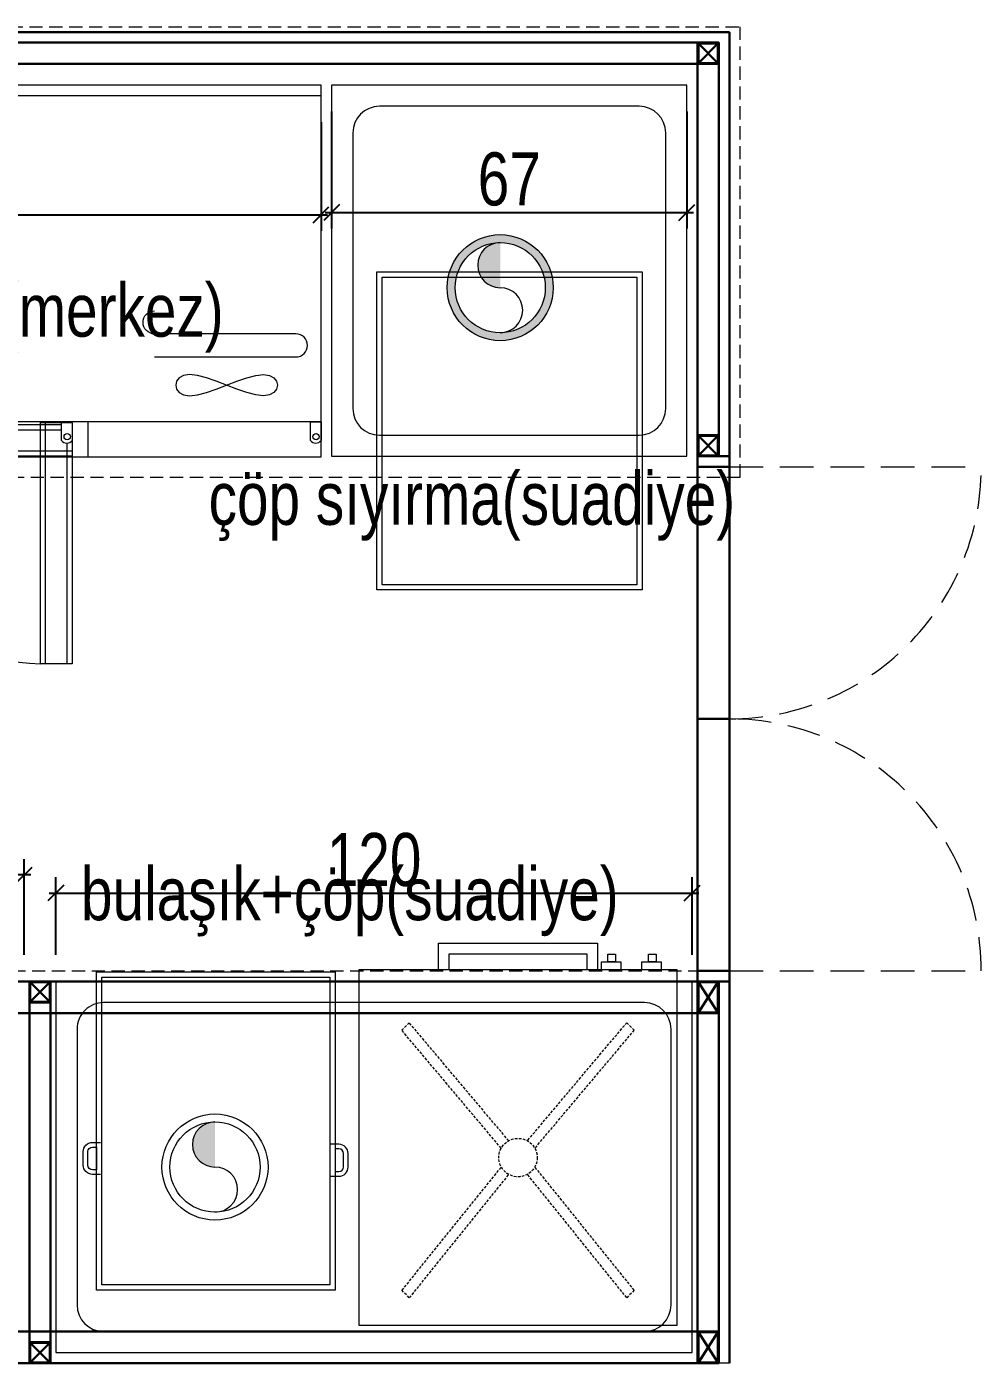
# Model space of a CAD drawing. Header units: millimetres. Extents: x -8661 to -6074, y -6678 to -5257.
# Drawn here: x -7376.5 to -7196.5, y -6344.9 to -6092.9 of the extents above; entities that cross this region are included whole.
import ezdxf

# ---------------------------------------------------------------- set-up
doc = ezdxf.new("R2010")
doc.units = ezdxf.units.MM
for name, pattern in [('__HIDDEN__', [0.375, 0.25, -0.125]), ('DASHED', [0.75, 0.5, -0.25]), ('HIDDEN', [9.524999999999999, 6.35, -3.175])]:
    doc.linetypes.add(name, pattern=pattern)
for name, color, linetype, lineweight in [('ahşap kesit', 30, 'Continuous', 30), ('KP', 167, 'Continuous', 30), ('mermer', 140, '__HIDDEN__', 20), ('mutfakyazı', 7, 'Continuous', 20), ('mutfakölçü', 251, 'Continuous', 20), ('tarama', 253, 'Continuous', 9), ('tezgahekipman', 146, 'Continuous', 20)]:
    doc.layers.add(name, color=color, linetype=linetype, lineweight=lineweight)
doc.styles.add('ATU', font='GOTHIC.TTF', dxfattribs={"width": 0.8})
doc.styles.add('UBN', font='GOTHIC.TTF', dxfattribs={"width": 0.8})
doc.dimstyles.new('U_DIM_1_50', dxfattribs={"dimtxt": 10, "dimasz": 3, "dimexe": 3, "dimexo": 5, "dimgap": 1, "dimtad": 1, "dimdec": 0, "dimrnd": 0.5, "dimzin": 11, "dimtxsty": 'ATU', "dimblk": 'OBLIQUE', "dimcen": 1.5, "dimdle": 1.25, "dimclrd": 251, "dimclre": 251, "dimclrt": 1, "dimadec": 0, "dimazin": 0, "dimtfac": 1.25, "dimtdec": 0, "dimtix": 1, "dimtofl": 0, "dimtmove": 1, "dimatfit": 3, "dimldrblk": 'OBLIQUE', "dimfxl": 5, "dimtolj": 1, "dimtzin": 0, "dimarcsym": 0})

# ---------------------------------------------------------------- blocks, each defined once
blk = doc.blocks.new('UI')
h = blk.add_hatch(color=256)
edge = h.paths.add_edge_path(flags=17)
edge.add_arc((-18620.89159659225, -3314.752312749586), 8.5, 0, 360)
edge = h.paths.add_edge_path()
edge.add_arc((-18620.89159659225, -3314.752312749586), 10, 0, 360)
edge = h.paths.add_edge_path(flags=16)
edge.add_arc((-18620.89159659225, -3310.502312749586), 4.25, 90, 270)
at = {"elevation": 1.29697587789e-05}
blk.add_lwpolyline([(-18530.89159659226, -3279.752312749586), (-18650.89159659225, -3279.752312749586), (-18650.89159659225, -3349.752312749586), (-18530.89159659226, -3349.752312749586)], close=True, dxfattribs=at)
blk.add_lwpolyline([(-18539.89159659225, -3283.752312749586), (-18641.89159659225, -3283.752312749586, 0.4142135623730951), (-18646.89159659226, -3288.752312749586), (-18646.89159659226, -3340.752312749586, 0.4142135623730951), (-18641.89159659225, -3345.752312749586), (-18539.89159659225, -3345.752312749586, 0.4142135623730951), (-18534.89159659226, -3340.752312749586), (-18534.89159659226, -3288.752312749586, 0.4142135623730951)], format="xyb", close=True, dxfattribs=at)
for radius in [10, 8.5]:
    blk.add_circle((-18620.89159659225, -3314.752312749586, 1.29697587789e-05), radius)
for centre, start, end in [((-18620.89159659225, -3310.502312749586, 1.29697587789e-05), 90, 270), ((-18620.89159659225, -3319.002312749586, 1.29697587789e-05), 270, 90)]:
    blk.add_arc(centre, 4.25, start, end)
blk = doc.blocks.new('çöpkovası')
at = {"extrusion": (1.733410113292138e-08, 6.735343864008345e-11, 1)}
for points in [[(45.00000000000001, 7.395570986446986e-32), (45.00000000000001, -60.00000000000001), (-7.00506790223036e-17, -60.00000000000001), (0, 0)], [(44.00000000000001, -1), (44.00000000000001, -59.00000000000001), (1, -59.00000000000001), (1, -1)]]:
    blk.add_lwpolyline(points, close=True, dxfattribs=at)
for points in [[(0.7936235826000486, -38.16469670253628), (-0.725761994472123, -38.16469670253628, -0.4142135623730951), (-2.475761994472124, -36.41469670253628), (-2.475761994472124, -33.88551915754761, -0.4142135623730951), (-0.725761994472123, -32.13551915754761), (0.7936235826000486, -32.13551915754761)], [(44.20637641739997, -38.52482814416636), (45.72576199447214, -38.52482814416636, 0.4142135623730951), (47.47576199447214, -36.77482814416636), (47.47576199447214, -34.24565059917769, 0.4142135623730951), (45.72576199447214, -32.49565059917769), (44.20637641739997, -32.49565059917769)]]:
    blk.add_lwpolyline(points, format="xyb", dxfattribs=at)
for points in [[(-4.353614290907517e-17, -37.28969670253628), (-0.725761994472123, -37.28969670253628, -0.4142135623730993), (-1.600761994472123, -36.41469670253628), (-1.600761994472123, -33.88551915754761, -0.4142135623731038), (-0.725761994472123, -33.01051915754761), (-3.854015469778488e-17, -33.01051915754761)], [(45.00000000000001, -37.64982814416636), (45.72576199447214, -37.64982814416636, 0.4142135623730993), (46.60076199447214, -36.77482814416636), (46.60076199447214, -34.24565059917769, 0.4142135623731038), (45.72576199447214, -33.37065059917769), (45.00000000000001, -33.37065059917769)]]:
    blk.add_lwpolyline(points, format="xyb", close=True, dxfattribs=at)
blk = doc.blocks.new('bulaşıkmak')
at = {"extrusion": (1.733410113292138e-08, 6.735343864008343e-11, 1)}
blk.add_line((53.35500000000089, -1.385558334732195e-12, -9.248609629470117e-07), (49.35971149635176, -1.385558334732195e-12, -8.556062279695587e-07), dxfattribs=at)
for points in [[(15.00000000000001, 5.000000000000001), (45.00000000000001, 5.000000000000456), (45.00000000000001, 4.547473508864642e-13), (15.00000000000001, 2.77333911991762e-32)], [(17, 3.000000000000001), (43.00000000000001, 3.000000000000456), (43.00000000000001, 4.547473508864642e-13), (17, -3.328006943901144e-31)], [(48.39260455732255, 1.457999999999151), (46.93460455732201, 1.457999999999151), (46.93460455732201, 2.915999999997872), (48.39260455732255, 2.915999999997872)], [(56.03289306097212, 1.457999999999151), (54.57489306097158, 1.457999999999151), (54.57489306097158, 2.915999999997872), (56.03289306097212, 2.915999999997872)], [(60.00000000000093, -66.99999999999956), (60.00000000000002, 4.547473508864642e-13), (0, 0), (9.09416478514687e-13, -67.00000000000001)], [(49.35971149635042, 4.31654711974261e-13), (45.71471149634998, 4.31654711974261e-13), (45.71471149634998, 1.457999999999151), (49.35971149635042, 1.457999999999151)], [(56.99999999999999, 4.31654711974261e-13), (53.35499999999956, 4.31654711974261e-13), (53.35499999999956, 1.457999999999151), (56.99999999999999, 1.457999999999151)]]:
    blk.add_lwpolyline(points, close=True, dxfattribs=at)
at = {"linetype": 'DASHED', "extrusion": (1.733410113292138e-08, 6.735343864008343e-11, 1)}
for points in [[(9.4939033455903, -9.995630060684563), (8.079689783216965, -11.4098436230579)], [(28.24165729253173, -32.24338400762645), (9.4939033455903, -9.995630060684563)], [(31.85774042305685, -32.14398629203789), (50.50609665440972, -9.995630060684109)], [(50.50609665440972, -9.995630060684109), (51.92031021678305, -11.40984362305744)], [(26.82744373015931, -33.65759756999979), (8.079689783216965, -11.4098436230579)], [(33.27195398543018, -33.55819985441122), (51.92031021678305, -11.40984362305744)], [(26.72804601457165, -37.27368070052399), (8.07968978321742, -60.42203693187732)], [(51.92031021678351, -60.42203693187686), (33.17255626984252, -37.17428298493724)], [(28.14225957694408, -38.68789426289732), (9.493903345590756, -61.83625049425065)], [(50.50609665441017, -61.83625049425019), (31.75834270746919, -38.58849654730876)], [(9.493903345590756, -61.83625049425065), (8.07968978321742, -60.42203693187732)], [(51.92031021678351, -60.42203693187686), (50.50609665441017, -61.83625049425019)]]:
    blk.add_lwpolyline(points, dxfattribs=at)
blk.add_circle((30.00000000000047, -35.41594027746761), 3.627241701654384, dxfattribs=at)
blk = doc.blocks.new('çöpsıyırma')
at = {"extrusion": (1.733410113292138e-08, 6.735343864008345e-11, 1)}
h = blk.add_hatch(color=256, dxfattribs=at)
edge = h.paths.add_edge_path(flags=17)
edge.add_arc((31.78631205821878, -38.19972465277535), 8.5, 0, 360)
edge = h.paths.add_edge_path()
edge.add_arc((31.78631205821878, -38.19972465277535), 10, 0, 360)
edge = h.paths.add_edge_path(flags=16)
edge.add_arc((31.78631205821878, -33.94972465277535), 4.25, 90, 270)
at = {"extrusion": (1.733410113292138e-08, 6.735343864008343e-11, 1)}
blk.add_lwpolyline([(67.00000000000729, 3.944304526105059e-31), (0, 0), (3.637897081299522e-12, -70.00000000000001), (67.00000000001093, -70.00000000000001)], close=True, dxfattribs=at)
blk.add_lwpolyline([(58.00000000000001, -4.000000000000001), (9.00000000000728, -4.000000000000001, 0.4142135623730951), (4.000000000007277, -9.000000000000002), (4.000000000007277, -61.00000000000001, 0.4142135623730951), (9.000000000007278, -66.00000000000001), (58.00000000000001, -66.00000000000001, 0.4142135623730951), (63.0000000000073, -61.00000000000001), (63.0000000000073, -9.000000000000002, 0.4142135623730951)], format="xyb", close=True, dxfattribs=at)
at = {"extrusion": (1.733410113292138e-08, 6.735343864008343e-11, 1), "elevation": -1.313389132109995e-05}
for points in [[(58.54806539126073, -35.19975702807506), (58.54806539126073, -95.19975702807325), (8.54806539126071, -95.19975702807325), (8.54806539126071, -35.19975702807506)], [(57.54806539126072, -36.19975702807415), (57.54806539126072, -94.19975702807416), (9.54806539126071, -94.19975702807416), (9.54806539126071, -36.19975702807415)]]:
    blk.add_lwpolyline(points, close=True, dxfattribs=at)
at = {"extrusion": (1.733410113292138e-08, 6.735343864008343e-11, 1)}
for radius in [10, 8.5]:
    blk.add_circle((31.78631205821877, -38.19972465277534), radius, dxfattribs=at)
for centre, start, end in [((31.78631205821877, -33.94972465277534), 90, 270), ((31.78631205821877, -42.44972465277534), 270, 90)]:
    blk.add_arc(centre, 4.25, start, end, dxfattribs=at)
blk = doc.blocks.new('fagor buzdolabı')
for p, q in [((142.9999999999982, -2.000000000001819), (0, -2.000000000001819)), ((143, -63.5, 4.276943353648125e-09), (0, -63.5, 4.276943353648125e-09))]:
    blk.add_line(p, q)
at = {"extrusion": (-1.733410113292138e-08, 6.735343864008343e-11, 1)}
blk.add_line((99.06931354464541, -70.00000000000091, 1.669989937433683e-06), (99.06931354464541, -63.5, 1.669552140082521e-06), dxfattribs=at)
blk.add_lwpolyline([(143, 0), (0, 0), (0, -70.09317967445986), (143, -70.09317967445986)], close=True)
for points, elevation in [([(138.2747158228049, -46.91633626065869), (111.6029174034611, -46.91633626065869, -1), (111.6029174034611, -42.57053226920107)], -2.478776462007654e-06), ([(111.6029174034611, -51.26214025211722), (138.2747158228049, -51.26214025211722, 1), (138.2747158228049, -46.91633626065869)], -2.478776462007691e-06)]:
    blk.add_lwpolyline(points, format="xyb", dxfattribs=dict(at, elevation=elevation))
blk.add_lwpolyline([(132.1660657280663, -58.5718658032638), (130.7090708088472, -58.39983606994612), (129.0069739406008, -57.94630313665495), (127.1414757730017, -57.30510140338176), (125.1942769557263, -56.5700652701171), (123.2470781384527, -55.83502913685244), (121.3815799708536, -55.19382740357925), (119.6794831026073, -54.74029447028899), (118.2224881833863, -54.5682647369713), (117.0786790879247, -54.74029447028899), (116.2616725911666, -55.19382740357925), (115.7714686931122, -55.83502913685244), (115.6080673937595, -56.5700652701171), (115.7714686931122, -57.30510140338176), (116.2616725911666, -57.94630313665495), (117.0786790879247, -58.39983606994612), (118.2224881833863, -58.5718658032638), (119.6794831026073, -58.39983606994612), (121.3815799708536, -57.94630313665495), (123.2470781384527, -57.30510140338176), (125.1942769557263, -56.5700652701171), (127.1414757730017, -55.83502913685244), (129.0069739406008, -55.19382740357925), (130.7090708088472, -54.74029447028899), (132.1660657280663, -54.5682647369713), (133.3098748235298, -54.74029447028899), (134.1268813202878, -55.19382740357925), (134.6170852183423, -55.83502913685244), (134.780486517695, -56.5700652701171), (134.6170852183423, -57.30510140338176), (134.1268813202878, -57.94630313665495), (133.3098748235298, -58.39983606994612)], close=True, dxfattribs=at)
for points, elevation in [([(4.999999999996363, -66.99999999999729), (4.999999999996363, -63.49999999999729), (2.999999999996362, -63.49999999999729), (2.999999999996362, -66.99999999999729)], -5.2002303423021e-08), ([(8.999999999996325, -63.59317967446079), (2.999999999996322, -63.59317967446079), (2.999999999996322, -109.0931796744608), (8.999999999996325, -109.0931796744608), (8.999999999996325, -63.59317967446079)], -2.340103652944374e-06), ([(2.999999999996362, -63.99999999999729), (2.999999999996362, -69.99999999999729), (49.19999999999528, -69.99999999999729), (49.19999999999528, -63.99999999999729), (4.999999999996363, -63.99999999999729)], -5.20023034230408e-08), ([(2.999999999996362, -64.99999999999729), (2.999999999996362, -68.99999999999729), (49.19999999999528, -68.99999999999729), (49.19999999999528, -64.99999999999729), (4.999999999996363, -64.99999999999729)], -5.200230342304503e-08), ([(3.999999999996323, -67.59317967446079), (3.999999999996323, -109.0931796744608), (7.999999999996324, -109.0931796744608), (7.999999999996324, -63.59317967446079)], -2.340103652944385e-06), ([(140.9999999999964, -67.00000000000183), (140.9999999999964, -63.50000000000183), (142.9999999999964, -63.50000000000183), (142.9999999999964, -67.00000000000183)], -2.478776462007674e-06)]:
    blk.add_lwpolyline(points, dxfattribs=dict(at, elevation=elevation))
at = {"extrusion": (-1.733410113292138e-08, 6.735343864008345e-11, 1)}
for points, elevation in [([(96.06931354464362, -63.99999999999638), (96.06931354464362, -69.99999999999638), (49.86931354464288, -69.99999999999638), (49.86931354464288, -63.99999999999638), (94.06931354464362, -63.99999999999638)], -5.200230342308965e-08), ([(96.06931354464362, -64.99999999999638), (96.06931354464362, -68.99999999999638), (49.86931354464288, -68.99999999999638), (49.86931354464288, -64.99999999999638), (94.06931354464362, -64.99999999999638)], -5.200230342309389e-08), ([(90.06931354464358, -63.59317967445988), (96.06931354464358, -63.59317967445988), (96.06931354464358, -109.0931796744599), (90.06931354464358, -109.0931796744599), (90.06931354464358, -63.59317967445988)], -2.340103652944348e-06), ([(95.06931354464358, -67.59317967445988), (95.06931354464358, -109.0931796744599), (91.06931354464358, -109.0931796744599), (91.06931354464358, -63.59317967445988)], -2.340103652944337e-06), ([(94.06931354464362, -66.99999999999638), (94.06931354464362, -63.49999999999638), (96.06931354464362, -63.49999999999638), (96.06931354464362, -66.99999999999638)], -5.200230342313476e-08)]:
    blk.add_lwpolyline(points, dxfattribs=dict(at, elevation=elevation))
at = {"extrusion": (-1.733410113292138e-08, 6.735343864008343e-11, 1)}
for centre in [(3.933244849189578, -66.28626048538628, -5.200230342313179e-08), (142.0667551508031, -66.28626048539083, -2.478776462007717e-06)]:
    blk.add_circle(centre, 0.596080767310923, dxfattribs=at)
at = {"extrusion": (-1.733410113292138e-08, 6.735343864008345e-11, 1)}
blk.add_circle((95.1360686954504, -66.28626048538537, -5.20023034230689e-08), 0.596080767310923, dxfattribs=at)
at = {"extrusion": (-1.733410113292138e-08, 6.735343864008343e-11, 1)}
for centre, radius, start, end in [((3.999999999996362, -66.24999999999729, -5.200230342307472e-08), 1.25, 216.8698976458857, 323.1301023541143), ((141.9999999999964, -66.25000000000183, -2.478776462007696e-06), 1.25, 216.8698976458857, 323.1301023541143), ((8.38017452797063, -68.23582111099132, -2.340103652944305e-06), 40.86205981592018, 270.8691374288097, 357.3947596717031), ((90.68913901666564, -68.23582111099223, -2.340103652944388e-06), 40.86205981591921, 182.6052403282969, 269.1308625712945)]:
    blk.add_arc(centre, radius, start, end, dxfattribs=at)
at = {"extrusion": (-1.733410113292138e-08, 6.735343864008345e-11, 1)}
blk.add_arc((95.06931354464362, -66.24999999999638, -5.200230342315615e-08), 1.25, 216.8698976458857, 323.1301023541143, dxfattribs=at)
blk = doc.blocks.new('tezgah yerleşim d6 revizyon')
at = {"layer": 'ahşap kesit'}
for p, q in [((4.000001048680133, 252.5, -4.797037663122653e-06), (936.4967759991541, 252.4999999999991, -1.505919454713071e-05)), ((936.4967759991541, 252.4999999999991, -1.349144171410332e-05), (936.4967759991541, 172.5, -1.608639215196733e-05)), ((243.0000010486801, 250.5, -4.797037663122595e-06), (934.496775999156, 250.4999999999991, -1.571061498651308e-05)), ((934.496775999156, 250.4999999999991, -1.355631547504992e-05), (934.4967759991541, 172.5, -1.608639215196733e-05)), ((930.4967759991541, 172.4999999999991, -1.595664463007433e-05), (936.4967759991541, 172.4999999999991, -1.595664463007433e-05)), ((930.4967759991541, 172.4999999999991, -1.595664463007433e-05), (930.4967759991541, 170.4999999999991, -1.595664463007433e-05)), ((936.4967759991541, 172.5, -1.608639215196733e-05), (936.4967759991541, 170.5, -1.595664463007435e-05)), ((930.4967759991541, 170.4999999999991, -1.595664463007433e-05), (936.4967759991541, 170.5, -1.595664463007433e-05)), ((930.4967759991541, 170.4999999999991, -1.595664463007433e-05), (930.496775999156, 75.5, -1.349144171410425e-05)), ((936.496775999156, 75.5, -1.349144171410204e-05), (936.4967759991541, 170.5, -1.595664463007433e-05)), ((930.496775999156, 122.9999999999991, -1.472404317208929e-05), (936.496775999156, 123, -1.472404317208819e-05)), ((930.496775999156, 75.5, -1.911795246661606e-05), (936.496775999156, 75.5, -1.911795246661606e-05)), ((930.496775999156, 73.5, -1.911795246661606e-05), (930.496775999156, 75.5, -1.911795246661606e-05)), ((930.496775999156, 73.5, -1.911795246661606e-05), (936.496775999156, 73.5, -1.911795246661606e-05)), ((934.496775999156, 73.5, -1.349144171410204e-05), (934.4967759991541, 1.499999999999091, -1.911795246661606e-05)), ((936.496775999156, 73.5, -1.349144171410204e-05), (936.496775999156, 75.5, -1.911795246661514e-05)), ((936.496775999156, 73.5, -1.349144171410204e-05), (936.4967759991541, 1.499999999999091, -1.911795246661606e-05))]:
    blk.add_line(p, q, dxfattribs=at)
at = {"layer": 'KP'}
for p, q in [((4.000001048680133, 250.5, -4.797037663122595e-06), (934.496775999156, 250.4999999999982, -1.511573214471043e-05)), ((930.6467759991538, 246.6499999999996, -1.595664463008164e-05), (934.3467759991545, 250.3499999999985, -1.595664463008164e-05)), ((930.6467759991538, 250.3499999999985, -1.595664463008164e-05), (934.3467759991545, 246.6499999999996, -1.595664463008164e-05)), ((247.000001048682, 246.5, -4.797037663122595e-06), (930.4967759991541, 246.4999999999991, -1.578411645341081e-05)), ((930.4967759991541, 246.4999999999991, -1.595664463007432e-05), (930.4967759991541, 176.4999999999991, -1.595664463007432e-05)), ((934.4967759991541, 246.4999999999991, -1.595664463007432e-05), (934.4967759991541, 176.4999999999991, -1.595664463007432e-05)), ((930.6467759991538, 172.6499999999996, -1.595664463008164e-05), (934.3467759991545, 176.3499999999985, -1.595664463008164e-05)), ((930.6467759991538, 176.3499999999985, -1.595664463008164e-05), (934.3467759991545, 172.6499999999996, -1.595664463008164e-05)), ((6.500013583117834, 73.5, -7.86493096159023e-06), (934.496775999156, 73.5, -1.349144171410204e-05)), ((804.6500133147238, 69.65000034634068, -1.141134957815261e-05), (808.3500133147245, 73.3500003463405, -1.141134957815261e-05)), ((804.6500133147238, 73.3500003463405, -1.141134957815261e-05), (808.3500133147245, 69.65000034634068, -1.141134957815261e-05)), ((930.496775999156, 1.5, -1.911795246661606e-05), (930.496775999156, 73.5, -1.911795246661606e-05)), ((930.6467759991556, 73.34999999999945, -1.911795246661606e-05), (934.3467759991563, 67.64999999999964, -1.911795246661606e-05)), ((930.6467759991556, 67.64999999999964, -1.911795246661606e-05), (934.3467759991563, 73.34999999999945, -1.911795246661606e-05)), ((804.5000133147241, 5.500000346341039, -1.141134957815261e-05), (804.5000133147241, 69.50000034634104, -1.141134957815261e-05)), ((808.5000133147241, 5.500000346341039, -1.141134957815261e-05), (808.5000133147241, 69.50000034634104, -1.141134957815261e-05)), ((6.500013583117834, 67.5, -7.86493096159023e-06), (934.496775999156, 67.5, -1.349144171410204e-05)), ((6.500013583116015, 7.499999999999091, -7.86493096159023e-06), (934.4967759991541, 7.5, -1.349144171410204e-05)), ((804.6500133147238, 1.650000346340676, -1.141134957815261e-05), (808.3500133147245, 5.350000346341403, -1.141134957815261e-05)), ((804.6500133147238, 5.350000346341403, -1.141134957815261e-05), (808.3500133147245, 1.650000346340676, -1.141134957815261e-05)), ((930.6467759991538, 7.350000000000364, -1.349144171410204e-05), (934.3467759991545, 1.649999999999636, -1.349144171410204e-05)), ((930.6467759991538, 1.649999999999636, -1.349144171410204e-05), (934.3467759991545, 7.350000000000364, -1.349144171410204e-05)), ((6.500013583117834, 1.499999999999091, -7.86493096159023e-06), (934.4967759991541, 1.5, -1.349144171410204e-05))]:
    blk.add_line(p, q, dxfattribs=at)
for points, elevation in [([(930.4967759991541, 250.4999999999991), (934.4967759991541, 250.4999999999991), (934.4967759991541, 246.4999999999991), (930.4967759991541, 246.4999999999991)], -7.262240579093659e-06), ([(930.6467759991538, 250.3499999999985), (934.3467759991545, 250.3499999999985), (934.3467759991545, 246.6499999999996), (930.6467759991538, 246.6499999999996)], -7.262240579093659e-06), ([(930.4967759991541, 176.4999999999991), (934.4967759991541, 176.4999999999991), (934.4967759991541, 172.4999999999991), (930.4967759991541, 172.4999999999991)], -7.262240579093659e-06), ([(930.6467759991538, 176.3499999999985), (934.3467759991545, 176.3499999999985), (934.3467759991545, 172.6499999999996), (930.6467759991538, 172.6499999999996)], -7.262240579093659e-06), ([(804.5000133147241, 73.50000034634104), (808.5000133147241, 73.50000034634104), (808.5000133147241, 69.50000034634104), (804.5000133147241, 69.50000034634104)], -1.141134957815261e-05), ([(804.6500133147238, 73.3500003463405), (808.3500133147245, 73.3500003463405), (808.3500133147245, 69.65000034634068), (804.6500133147238, 69.65000034634068)], -1.141134957815261e-05), ([(930.496775999156, 73.5), (934.496775999156, 73.5), (934.496775999156, 67.5), (930.496775999156, 67.5)], -1.349144171410425e-05), ([(930.6467759991556, 73.34999999999945), (934.3467759991563, 73.34999999999945), (934.3467759991563, 67.64999999999964), (930.6467759991556, 67.64999999999964)], -1.349144171410425e-05), ([(804.5000133147241, 5.500000346341039), (808.5000133147241, 5.500000346341039), (808.5000133147241, 1.500000346341039), (804.5000133147241, 1.500000346341039)], -1.141134957815261e-05), ([(804.6500133147238, 5.350000346341403), (808.3500133147245, 5.350000346341403), (808.3500133147245, 1.650000346340676), (804.6500133147238, 1.650000346340676)], -1.141134957815261e-05), ([(930.4967759991541, 7.5), (934.4967759991541, 7.5), (934.4967759991541, 1.5), (930.4967759991541, 1.5)], -7.864930961591023e-06), ([(930.6467759991538, 7.350000000000364), (934.3467759991545, 7.350000000000364), (934.3467759991545, 1.649999999999636), (930.6467759991538, 1.649999999999636)], -7.864930961591023e-06)]:
    blk.add_lwpolyline(points, close=True, dxfattribs=dict(at, elevation=elevation))
at = {"layer": 'mermer', "ltscale": 10}
for points, elevation in [([(2.000001048680133, 253.5), (938.4967759991541, 253.5), (938.4967759991541, 168.5), (2.000001048680133, 168.5)], -4.79703766312248e-06), ([(2.500013583117834, 75.5), (936.496775999156, 75.5), (936.4967759991541, 1.499999999999091), (2.500013583117834, 1.499999999999091)], -7.86493096159023e-06)]:
    blk.add_lwpolyline(points, close=True, dxfattribs=dict(at, elevation=elevation))
at = {"layer": 'tarama', "linetype": 'HIDDEN'}
for p, q in [((936.496775999156, 170.5, -1.349144171410204e-05), (983.996775999156, 170.5, -1.349144171410204e-05)), ((936.496775999156, 75.5, -1.349144171410204e-05), (983.996775999156, 75.5, -1.349144171410204e-05))]:
    blk.add_line(p, q, dxfattribs=at)
for centre, start, end in [((936.496775999156, 170.5, -1.349144171410204e-05), 270, 0), ((936.496775999156, 75.5, -1.349144171410204e-05), 0, 90)]:
    blk.add_arc(centre, 47.50000000000001, start, end, dxfattribs=at)
at = {"layer": 'tezgahekipman'}
for name, p in [('fagor buzdolabı', (716.4967759991468, 242.4999999999873, -6.101866104767371e-06)), ('çöpsıyırma', (861.4967759991468, 242.4999999999873, -6.101866104767371e-06)), ('bulaşıkmak', (866.641994917054, 75.70102410639993, -1.252163762067635e-05)), ('çöpkovası', (817.1365329086002, 75.28423901131646, -3.615810658780416e-06))]:
    blk.add_blockref(name, p, dxfattribs=at)
at = {"layer": 'tezgahekipman', "extrusion": (1.733410113292138e-08, 6.735343864008343e-11, 1)}
blk.add_blockref('UI', (19460.39160990705, 3353.252312749592, -1.034891752211918e-05), dxfattribs=at)
blk = doc.blocks.new('_Oblique')
at = {"color": 0, "linetype": 'ByBlock', "lineweight": -2}
blk.add_line((-0.5, -0.5), (0.5, 0.5), dxfattribs=at)
blk = doc.blocks.new('*D726')
at = {"layer": 'DEFPOINTS', "color": 0, "transparency": 16777216}
for p in [(-7464.002868036705, -6103.850402540889, -1.511334632933781e-05), (-7321.002868036707, -6105.850402540891, -1.511321196356053e-05), (-7321.002868036707, -6128.310341268687)]:
    blk.add_point(p, dxfattribs=at)
at = {"layer": 'mutfakölçü', "color": 251, "lineweight": -2, "transparency": 16777216}
for p, q in [((-7464.002868036705, -6108.850402540889), (-7464.002868036705, -6131.310341268687)), ((-7321.002868036707, -6110.850402540891), (-7321.002868036707, -6131.310341268687)), ((-7465.252868036705, -6128.310341268687), (-7319.752868036707, -6128.310341268687))]:
    blk.add_line(p, q, dxfattribs=at)
at = {"layer": 'mutfakölçü', "color": 251, "lineweight": -2, "transparency": 16777216, "xscale": 3, "yscale": 3, "zscale": 3, "rotation": 180}
blk.add_blockref('_Oblique', (-7464.002868036705, -6128.310341268687), dxfattribs=at)
at = {"layer": 'mutfakölçü', "color": 251, "lineweight": -2, "transparency": 16777216, "xscale": 3, "yscale": 3, "zscale": 3}
blk.add_blockref('_Oblique', (-7321.002868036707, -6128.310341268687), dxfattribs=at)
at = {"layer": 'mutfakölçü', "color": 1, "transparency": 16777216, "insert": (-7392.502868036706, -6122.058811696967), "char_height": 10, "attachment_point": 5, "style": 'ATU'}
blk.add_mtext('\\A1;143', dxfattribs=at)
blk = doc.blocks.new('*D727')
at = {"layer": 'DEFPOINTS', "color": 0, "transparency": 16777216}
for p in [(-7319.002868036705, -6103.850402540889, -1.511334632933781e-05), (-7252.002868036698, -6103.850402540889, -1.627473110524367e-05), (-7252.002868036698, -6127.865021560197)]:
    blk.add_point(p, dxfattribs=at)
at = {"layer": 'mutfakölçü', "color": 251, "lineweight": -2, "transparency": 16777216}
for p, q in [((-7319.002868036705, -6108.850402540889), (-7319.002868036705, -6130.865021560197)), ((-7252.002868036698, -6108.850402540889), (-7252.002868036698, -6130.865021560197)), ((-7320.252868036705, -6127.865021560197), (-7250.752868036698, -6127.865021560197))]:
    blk.add_line(p, q, dxfattribs=at)
at = {"layer": 'mutfakölçü', "color": 251, "lineweight": -2, "transparency": 16777216, "xscale": 3, "yscale": 3, "zscale": 3, "rotation": 180}
blk.add_blockref('_Oblique', (-7319.002868036705, -6127.865021560197), dxfattribs=at)
at = {"layer": 'mutfakölçü', "color": 251, "lineweight": -2, "transparency": 16777216, "xscale": 3, "yscale": 3, "zscale": 3}
blk.add_blockref('_Oblique', (-7252.002868036698, -6127.865021560197), dxfattribs=at)
at = {"layer": 'mutfakölçü', "color": 1, "transparency": 16777216, "insert": (-7285.502868036701, -6121.613491988477), "char_height": 10, "attachment_point": 5, "style": 'ATU'}
blk.add_mtext('\\A1;67', dxfattribs=at)
blk = doc.blocks.new('*D728')
at = {"layer": 'DEFPOINTS', "color": 0, "transparency": 16777216}
for p in [(-7250.99963072106, -6256.189814885402), (-7370.999630721053, -6272.850402540871, -2.042754454342961e-05), (-7250.99963072106, -6272.850402540871, -2.250763667938007e-05)]:
    blk.add_point(p, dxfattribs=at)
at = {"layer": 'mutfakölçü', "color": 251, "lineweight": -2, "transparency": 16777216}
for p, q in [((-7370.999630721053, -6267.850402540871), (-7370.999630721053, -6253.189814885402)), ((-7250.99963072106, -6267.850402540871), (-7250.99963072106, -6253.189814885402)), ((-7372.249630721053, -6256.189814885402), (-7249.74963072106, -6256.189814885402))]:
    blk.add_line(p, q, dxfattribs=at)
at = {"layer": 'mutfakölçü', "color": 251, "lineweight": -2, "transparency": 16777216, "xscale": 3, "yscale": 3, "zscale": 3, "rotation": 180}
blk.add_blockref('_Oblique', (-7370.999630721053, -6256.189814885402), dxfattribs=at)
at = {"layer": 'mutfakölçü', "color": 251, "lineweight": -2, "transparency": 16777216, "xscale": 3, "yscale": 3, "zscale": 3}
blk.add_blockref('_Oblique', (-7250.99963072106, -6256.189814885402), dxfattribs=at)
at = {"layer": 'mutfakölçü', "color": 1, "transparency": 16777216, "insert": (-7310.999630721057, -6249.938285313681), "char_height": 10, "attachment_point": 5, "style": 'ATU'}
blk.add_mtext('\\A1;120', dxfattribs=at)
blk = doc.blocks.new('*D729')
at = {"layer": 'DEFPOINTS', "color": 0, "transparency": 16777216}
for p in [(-7496.999630721139, -6252.786324013254), (-7496.999630721139, -6272.850402194549, -1.834273766677251e-05), (-7376.999630721139, -6272.850402194548, -2.042282980272307e-05)]:
    blk.add_point(p, dxfattribs=at)
at = {"layer": 'mutfakölçü', "color": 251, "lineweight": -2, "transparency": 16777216}
for p, q in [((-7496.999630721139, -6267.850402194549), (-7496.999630721139, -6249.786324013254)), ((-7376.999630721139, -6267.850402194548), (-7376.999630721139, -6249.786324013254)), ((-7375.749630721139, -6252.786324013254), (-7498.249630721139, -6252.786324013254))]:
    blk.add_line(p, q, dxfattribs=at)
at = {"layer": 'mutfakölçü', "color": 251, "lineweight": -2, "transparency": 16777216, "xscale": 3, "yscale": 3, "zscale": 3, "rotation": 180}
blk.add_blockref('_Oblique', (-7496.999630721139, -6252.786324013254), dxfattribs=at)
at = {"layer": 'mutfakölçü', "color": 251, "lineweight": -2, "transparency": 16777216, "xscale": 3, "yscale": 3, "zscale": 3}
blk.add_blockref('_Oblique', (-7376.999630721139, -6252.786324013254), dxfattribs=at)
at = {"layer": 'mutfakölçü', "color": 1, "transparency": 16777216, "insert": (-7436.999630721139, -6246.534794441533), "char_height": 10, "attachment_point": 5, "style": 'ATU'}
blk.add_mtext('\\A1;120', dxfattribs=at)

msp = doc.modelspace()

# ---------------------------------------------------------------- block references
at = {"layer": 'tezgahekipman'}
msp.add_blockref('tezgah yerleşim d6 revizyon', (-8180.499644035852, -6346.350402540877, -9.011480224570437e-06), dxfattribs=at)

# ---------------------------------------------------------------- texts
at = {"layer": 'mutfakyazı', "char_height": 10, "attachment_point": 1, "style": 'UBN'}
for s, insert in [('2 kapaklı soğuk dolap(merkez)', (-7485.0454588594, -6141.285575232777, -7.330232973896479e-06)), ('çöp sıyırma(suadiye)', (-7342.2022443025, -6176.765450724167, -8.425295186162744e-06)), ('bulaşık+çöp(suadiye)', (-7366.270822383334, -6251.310842815737, -4.936854730041476e-06))]:
    msp.add_mtext_dynamic_manual_height_columns(s, width=246.36665064314, gutter_width=1, heights=[0], dxfattribs=dict(at, insert=insert))

# ---------------------------------------------------------------- dimensions: what is measured, and where the dimension line sits
at = {"layer": 'mutfakölçü'}
for base, p1, p2, picture, middle in [((-7321.002868036707, -6128.310341268687), (-7464.002868036705, -6103.850402540889, -1.511334632933781e-05), (-7321.002868036707, -6105.850402540891, -1.511321196356053e-05), '*D726', (-7392.502868036706, -6122.058811696967)), ((-7252.002868036698, -6127.865021560197), (-7319.002868036705, -6103.850402540889, -1.511334632933781e-05), (-7252.002868036698, -6103.850402540889, -1.627473110524367e-05), '*D727', (-7285.502868036701, -6121.613491988477)), ((-7496.999630721139, -6252.786324013254), (-7376.999630721139, -6272.850402194548, -2.042282980272307e-05), (-7496.999630721139, -6272.850402194549, -1.834273766677251e-05), '*D729', (-7436.999630721139, -6246.534794441533)), ((-7250.99963072106, -6256.189814885402), (-7370.999630721053, -6272.850402540871, -2.042754454342961e-05), (-7250.99963072106, -6272.850402540871, -2.250763667938007e-05), '*D728', (-7310.999630721057, -6249.938285313681))]:
    dim = msp.add_linear_dim(base=base, p1=p1, p2=p2, dimstyle='U_DIM_1_50', dxfattribs=at)
    dim.commit()
    dim.dimension.update_dxf_attribs({"geometry": picture, "text_midpoint": middle})

doc.saveas('drawing.dxf')
